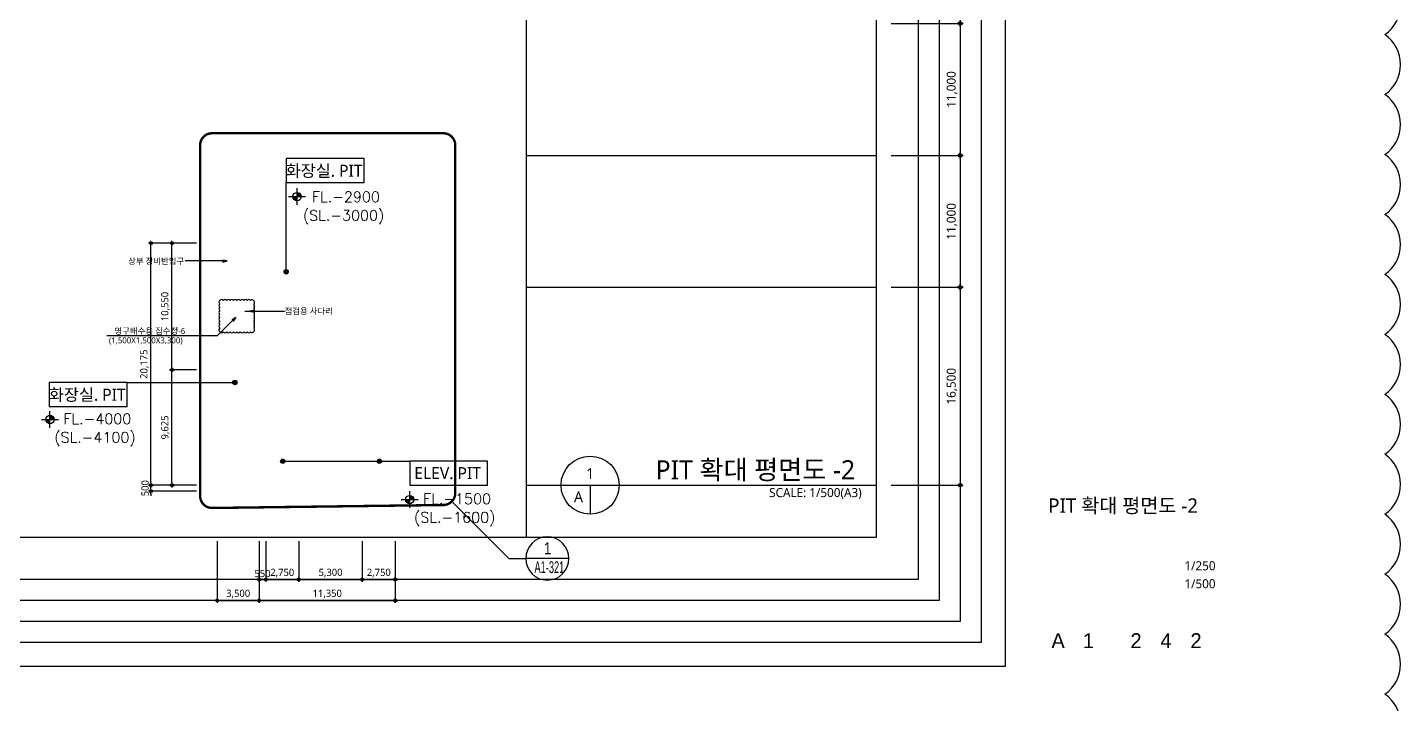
# Model space of a CAD drawing. Header units: millimetres. Extents: x 45782458 to 46215946, y 191740 to 1509539.
# Drawn here: x 46101449 to 46215946, y 1340642 to 1397021 of the extents above; entities that cross this region are included whole.
import ezdxf
from ezdxf.enums import TextEntityAlignment as Align

# ---------------------------------------------------------------- set-up
doc = ezdxf.new("R2010")
doc.units = ezdxf.units.MM
doc.header["$LTSCALE"] = 1000
doc.header["$MEASUREMENT"] = 0
doc.header["$PDSIZE"] = -10
doc.linetypes.add('SYM$0$DASHDOT', pattern=[1, 0.5, -0.25, 0, -0.25])
doc.layers.get('0').update_dxf_attribs({"linetype": 'CONTINUOUS'})
doc.layers.get('Defpoints').update_dxf_attribs({"color": 171, "linetype": 'CONTINUOUS'})
for name, color, linetype in [('cen', 14, 'CONTINUOUS'), ('DIM', 7, 'CONTINUOUS'), ('LED', 7, 'CONTINUOUS'), ('NDIM', 7, 'CONTINUOUS'), ('SYM', 7, 'CONTINUOUS'), ('SYMBOL', 7, 'CONTINUOUS'), ('TEXT', 3, 'CONTINUOUS'), ('TEXT(MIN)', 7, 'CONTINUOUS'), ('TEXT(실명)', 3, 'CONTINUOUS'), ('TEXT-TITLE', 6, 'CONTINUOUS'), ('TEXT-기입', 6, 'CONTINUOUS'), ('TITLE', 7, 'CONTINUOUS'), ('구간정리', 6, 'CONTINUOUS'), ('구간정리-TEXT', 3, 'CONTINUOUS')]:
    doc.layers.add(name, color=color, linetype=linetype)
doc.layers.add('CHECK', color=30, linetype='CONTINUOUS', plot=False)
doc.styles.add('CGS', font='cgse', dxfattribs={"bigfont": 'cgs'})
doc.styles.add('SIM', font='simplex.shx')
doc.styles.add('SYM$0$ARIAL', font='arial.ttf')
doc.styles.add('SYM$0$돋움', font='', dxfattribs={"width": 0.9})
doc.styles.add('TE', font='malgun_0.ttf')
doc.styles.add('나눔바른고딕', font='NanumBarunGothic.ttf')
doc.styles.get('SYM$0$돋움').set_extended_font_data('Dotum')
doc.dimstyles.new('BA', dxfattribs={"dimscale": 500, "dimtxt": 3, "dimasz": 1, "dimexe": 1, "dimexo": 5, "dimgap": 0.9, "dimtad": 1, "dimdec": 0, "dimdsep": 46, "dimlunit": 6, "dimtxsty": 'TE', "dimblk": 'DDD', "dimcen": 2.5, "dimclrd": 256, "dimclre": 256, "dimclrt": 3, "dimazin": 2, "dimtfac": 1, "dimtdec": 0, "dimtix": 1, "dimtmove": 2, "dimatfit": 3, "dimldrblk": 'DDD', "dimfxl": 1, "dimtolj": 1, "dimtzin": 0, "dimarcsym": 2})

# ---------------------------------------------------------------- blocks, each defined once
blk = doc.blocks.new('A$C31C7260E')
at = {"layer": 'TITLE'}
for points in [[(0, 0), (0, 4000), (13000, 4000), (13000, 0)], [(13000, 0), (0, 0)]]:
    blk.add_lwpolyline(points, dxfattribs=at)
blk = doc.blocks.new('level')
at = {"layer": 'SYMBOL'}
for p, q in [((-4320, 0), (4320, 0)), ((0, 4320), (0, -4320))]:
    blk.add_line(p, q, dxfattribs=at)
blk.add_circle((0, 0), 2160, dxfattribs=at)
for points in [[(-2160, 0), (0, 2160), (-2127, 381), (-376, 2126)], [(-2127, 381), (-376, 2126), (-2030, 748), (-738, 2029)], [(-2030, 748), (-738, 2029), (-1859, 1104), (-1089, 1863)], [(-1859, 1104), (-1089, 1863), (-1659, 1388), (-1386, 1658)], [(0, -2160), (2160, 0), (381, -2127), (2126, -376)], [(381, -2127), (2126, -376), (748, -2030), (2029, -738)], [(748, -2030), (2029, -738), (1104, -1859), (1863, -1089)], [(1104, -1859), (1863, -1089), (1388, -1659), (1658, -1386)]]:
    blk.add_solid(points, dxfattribs=at)
at = {"layer": 'SYMBOL', "linetype": 'Continuous'}
for points in [[(0, 2160), (-2160, 0), (0, 0)], [(2160, 0), (0, 0), (0, -2160)]]:
    blk.add_solid(points, dxfattribs=at)
blk = doc.blocks.new('DDD')
at = {"layer": 'DIM', "color": 0}
for p, q in [((-1, 0), (1, 0)), ((0, -1), (0, 1))]:
    blk.add_line(p, q, dxfattribs=at)
for radius in [0.6, 0.3]:
    blk.add_circle((0, 0), radius, dxfattribs=at)
blk = doc.blocks.new('*D1016')
at = {"layer": 'Defpoints', "color": 0, "ltscale": 0.4, "transparency": 16777216}
for p in [(46120772, 1354490), (46132122, 1354490), (46132122, 1349240)]:
    blk.add_point(p, dxfattribs=at)
at = {"layer": 'NDIM', "lineweight": -2, "ltscale": 0.4, "transparency": 16777216}
for p, q in [((46120772, 1354190), (46120772, 1349040)), ((46132122, 1354190), (46132122, 1349040)), ((46120972, 1349240), (46131922, 1349240))]:
    blk.add_line(p, q, dxfattribs=at)
at = {"layer": 'NDIM', "lineweight": -2, "ltscale": 0.4, "transparency": 16777216, "xscale": 200, "yscale": 200, "zscale": 200, "rotation": 180}
blk.add_blockref('DDD', (46120772, 1349240), dxfattribs=at)
at = {"layer": 'NDIM', "lineweight": -2, "ltscale": 0.4, "transparency": 16777216, "xscale": 200, "yscale": 200, "zscale": 200}
blk.add_blockref('DDD', (46132122, 1349240), dxfattribs=at)
at = {"layer": 'NDIM', "color": 3, "ltscale": 0.4, "transparency": 16777216, "insert": (46126447, 1349782), "char_height": 600, "attachment_point": 5, "style": 'TE'}
blk.add_mtext('\\A1;11,350', dxfattribs=at)
blk = doc.blocks.new('*D1017')
at = {"layer": 'Defpoints', "color": 0, "ltscale": 0.4, "transparency": 16777216}
for p in [(46117272, 1354490), (46120772, 1354490), (46120772, 1349240)]:
    blk.add_point(p, dxfattribs=at)
at = {"layer": 'NDIM', "lineweight": -2, "ltscale": 0.4, "transparency": 16777216}
for p, q in [((46117272, 1354190), (46117272, 1349040)), ((46120772, 1354190), (46120772, 1349040)), ((46117472, 1349240), (46120572, 1349240))]:
    blk.add_line(p, q, dxfattribs=at)
at = {"layer": 'NDIM', "lineweight": -2, "ltscale": 0.4, "transparency": 16777216, "xscale": 200, "yscale": 200, "zscale": 200, "rotation": 180}
blk.add_blockref('DDD', (46117272, 1349240), dxfattribs=at)
at = {"layer": 'NDIM', "lineweight": -2, "ltscale": 0.4, "transparency": 16777216, "xscale": 200, "yscale": 200, "zscale": 200}
blk.add_blockref('DDD', (46120772, 1349240), dxfattribs=at)
at = {"layer": 'NDIM', "color": 3, "ltscale": 0.4, "transparency": 16777216, "insert": (46119022, 1349780), "char_height": 600, "attachment_point": 5, "style": 'TE'}
blk.add_mtext('\\A1;3,500', dxfattribs=at)
blk = doc.blocks.new('*D1014')
at = {"layer": 'Defpoints', "color": 0, "ltscale": 0.4, "transparency": 16777216}
for p in [(46111747, 1358851), (46115847, 1358851), (46115847, 1358351)]:
    blk.add_point(p, dxfattribs=at)
at = {"layer": 'NDIM', "lineweight": -2, "ltscale": 0.4, "transparency": 16777216}
for p, q in [((46111747, 1359051), (46111747, 1359251)), ((46115547, 1358851), (46111547, 1358851)), ((46115547, 1358351), (46111547, 1358351)), ((46111747, 1358351), (46111747, 1358851)), ((46111747, 1358151), (46111747, 1357951))]:
    blk.add_line(p, q, dxfattribs=at)
at = {"layer": 'NDIM', "lineweight": -2, "ltscale": 0.4, "transparency": 16777216, "xscale": 200, "yscale": 200, "zscale": 200}
for p, rotation in [((46111747, 1358851), 270), ((46111747, 1358351), 90)]:
    blk.add_blockref('DDD', p, dxfattribs=dict(at, rotation=rotation))
at = {"layer": 'NDIM', "color": 3, "ltscale": 0.4, "transparency": 16777216, "insert": (46111257, 1358601), "char_height": 600, "attachment_point": 5, "rotation": 90, "style": 'TE'}
blk.add_mtext('\\A1;500', dxfattribs=at)
blk = doc.blocks.new('*D1015')
at = {"layer": 'Defpoints', "color": 0, "ltscale": 0.4, "transparency": 16777216}
for p in [(46111747, 1379026), (46115847, 1379026), (46115847, 1358851)]:
    blk.add_point(p, dxfattribs=at)
at = {"layer": 'NDIM', "lineweight": -2, "ltscale": 0.4, "transparency": 16777216}
for p, q in [((46115547, 1379026), (46111547, 1379026)), ((46111747, 1359051), (46111747, 1378826)), ((46115547, 1358851), (46111547, 1358851))]:
    blk.add_line(p, q, dxfattribs=at)
at = {"layer": 'NDIM', "lineweight": -2, "ltscale": 0.4, "transparency": 16777216, "xscale": 200, "yscale": 200, "zscale": 200}
for p, rotation in [((46111747, 1379026), 90), ((46111747, 1358851), 270)]:
    blk.add_blockref('DDD', p, dxfattribs=dict(at, rotation=rotation))
at = {"layer": 'NDIM', "color": 3, "ltscale": 0.4, "transparency": 16777216, "insert": (46111205, 1368939), "char_height": 600, "attachment_point": 5, "rotation": 90, "style": 'TE'}
blk.add_mtext('\\A1;20,175', dxfattribs=at)
blk = doc.blocks.new('*D1018')
at = {"layer": 'Defpoints', "color": 0, "ltscale": 0.4, "transparency": 16777216}
for p in [(46129372, 1354490), (46132122, 1354490), (46132122, 1350990)]:
    blk.add_point(p, dxfattribs=at)
at = {"layer": 'NDIM', "lineweight": -2, "ltscale": 0.4, "transparency": 16777216}
for p, q in [((46129372, 1354190), (46129372, 1350790)), ((46132122, 1354190), (46132122, 1350790)), ((46129572, 1350990), (46131922, 1350990))]:
    blk.add_line(p, q, dxfattribs=at)
at = {"layer": 'NDIM', "lineweight": -2, "ltscale": 0.4, "transparency": 16777216, "xscale": 200, "yscale": 200, "zscale": 200, "rotation": 180}
blk.add_blockref('DDD', (46129372, 1350990), dxfattribs=at)
at = {"layer": 'NDIM', "lineweight": -2, "ltscale": 0.4, "transparency": 16777216, "xscale": 200, "yscale": 200, "zscale": 200}
blk.add_blockref('DDD', (46132122, 1350990), dxfattribs=at)
at = {"layer": 'NDIM', "color": 3, "ltscale": 0.4, "transparency": 16777216, "insert": (46130747, 1351530), "char_height": 600, "attachment_point": 5, "style": 'TE'}
blk.add_mtext('\\A1;2,750', dxfattribs=at)
blk = doc.blocks.new('*D1019')
at = {"layer": 'Defpoints', "color": 0, "ltscale": 0.4, "transparency": 16777216}
for p in [(46124072, 1354490), (46129372, 1354490), (46129372, 1350990)]:
    blk.add_point(p, dxfattribs=at)
at = {"layer": 'NDIM', "lineweight": -2, "ltscale": 0.4, "transparency": 16777216}
for p, q in [((46124072, 1354190), (46124072, 1350790)), ((46129372, 1354190), (46129372, 1350790)), ((46124272, 1350990), (46129172, 1350990))]:
    blk.add_line(p, q, dxfattribs=at)
at = {"layer": 'NDIM', "lineweight": -2, "ltscale": 0.4, "transparency": 16777216, "xscale": 200, "yscale": 200, "zscale": 200, "rotation": 180}
blk.add_blockref('DDD', (46124072, 1350990), dxfattribs=at)
at = {"layer": 'NDIM', "lineweight": -2, "ltscale": 0.4, "transparency": 16777216, "xscale": 200, "yscale": 200, "zscale": 200}
blk.add_blockref('DDD', (46129372, 1350990), dxfattribs=at)
at = {"layer": 'NDIM', "color": 3, "ltscale": 0.4, "transparency": 16777216, "insert": (46126722, 1351530), "char_height": 600, "attachment_point": 5, "style": 'TE'}
blk.add_mtext('\\A1;5,300', dxfattribs=at)
blk = doc.blocks.new('*D1020')
at = {"layer": 'Defpoints', "color": 0, "ltscale": 0.4, "transparency": 16777216}
for p in [(46121322, 1354490), (46124072, 1354490), (46124072, 1350990)]:
    blk.add_point(p, dxfattribs=at)
at = {"layer": 'NDIM', "lineweight": -2, "ltscale": 0.4, "transparency": 16777216}
for p, q in [((46121322, 1354190), (46121322, 1350790)), ((46124072, 1354190), (46124072, 1350790)), ((46121522, 1350990), (46123872, 1350990))]:
    blk.add_line(p, q, dxfattribs=at)
at = {"layer": 'NDIM', "lineweight": -2, "ltscale": 0.4, "transparency": 16777216, "xscale": 200, "yscale": 200, "zscale": 200, "rotation": 180}
blk.add_blockref('DDD', (46121322, 1350990), dxfattribs=at)
at = {"layer": 'NDIM', "lineweight": -2, "ltscale": 0.4, "transparency": 16777216, "xscale": 200, "yscale": 200, "zscale": 200}
blk.add_blockref('DDD', (46124072, 1350990), dxfattribs=at)
at = {"layer": 'NDIM', "color": 3, "ltscale": 0.4, "transparency": 16777216, "insert": (46122697, 1351530), "char_height": 600, "attachment_point": 5, "style": 'TE'}
blk.add_mtext('\\A1;2,750', dxfattribs=at)
blk = doc.blocks.new('*D1021')
at = {"layer": 'Defpoints', "color": 0, "ltscale": 0.4, "transparency": 16777216}
for p in [(46120772, 1354490), (46121322, 1354490), (46121322, 1350990)]:
    blk.add_point(p, dxfattribs=at)
at = {"layer": 'NDIM', "lineweight": -2, "ltscale": 0.4, "transparency": 16777216}
for p, q in [((46120772, 1354190), (46120772, 1350790)), ((46121322, 1354190), (46121322, 1350790)), ((46120572, 1350990), (46120372, 1350990)), ((46120772, 1350990), (46121322, 1350990)), ((46121522, 1350990), (46121722, 1350990))]:
    blk.add_line(p, q, dxfattribs=at)
at = {"layer": 'NDIM', "lineweight": -2, "ltscale": 0.4, "transparency": 16777216, "xscale": 200, "yscale": 200, "zscale": 200}
blk.add_blockref('DDD', (46120772, 1350990), dxfattribs=at)
at = {"layer": 'NDIM', "lineweight": -2, "ltscale": 0.4, "transparency": 16777216, "xscale": 200, "yscale": 200, "zscale": 200, "rotation": 180}
blk.add_blockref('DDD', (46121322, 1350990), dxfattribs=at)
at = {"layer": 'NDIM', "color": 3, "ltscale": 0.4, "transparency": 16777216, "insert": (46121047, 1351480), "char_height": 600, "attachment_point": 5, "style": 'TE'}
blk.add_mtext('\\A1;550', dxfattribs=at)
blk = doc.blocks.new('*D1022')
at = {"layer": 'Defpoints', "color": 0, "ltscale": 0.4, "transparency": 16777216}
for p in [(46113497, 1368476), (46115847, 1368476), (46115847, 1358851)]:
    blk.add_point(p, dxfattribs=at)
at = {"layer": 'NDIM', "lineweight": -2, "ltscale": 0.4, "transparency": 16777216}
for p, q in [((46115547, 1368476), (46113297, 1368476)), ((46113497, 1359051), (46113497, 1368276)), ((46115547, 1358851), (46113297, 1358851))]:
    blk.add_line(p, q, dxfattribs=at)
at = {"layer": 'NDIM', "lineweight": -2, "ltscale": 0.4, "transparency": 16777216, "xscale": 200, "yscale": 200, "zscale": 200}
for p, rotation in [((46113497, 1368476), 90), ((46113497, 1358851), 270)]:
    blk.add_blockref('DDD', p, dxfattribs=dict(at, rotation=rotation))
at = {"layer": 'NDIM', "color": 3, "ltscale": 0.4, "transparency": 16777216, "insert": (46112957, 1363664), "char_height": 600, "attachment_point": 5, "rotation": 90, "style": 'TE'}
blk.add_mtext('\\A1;9,625', dxfattribs=at)
blk = doc.blocks.new('*D1023')
at = {"layer": 'Defpoints', "color": 0, "ltscale": 0.4, "transparency": 16777216}
for p in [(46113497, 1379026), (46115847, 1379026), (46115847, 1368476)]:
    blk.add_point(p, dxfattribs=at)
at = {"layer": 'NDIM', "lineweight": -2, "ltscale": 0.4, "transparency": 16777216}
for p, q in [((46115547, 1379026), (46113297, 1379026)), ((46113497, 1368676), (46113497, 1378826)), ((46115547, 1368476), (46113297, 1368476))]:
    blk.add_line(p, q, dxfattribs=at)
at = {"layer": 'NDIM', "lineweight": -2, "ltscale": 0.4, "transparency": 16777216, "xscale": 200, "yscale": 200, "zscale": 200}
for p, rotation in [((46113497, 1379026), 90), ((46113497, 1368476), 270)]:
    blk.add_blockref('DDD', p, dxfattribs=dict(at, rotation=rotation))
at = {"layer": 'NDIM', "color": 3, "ltscale": 0.4, "transparency": 16777216, "insert": (46112955, 1373751), "char_height": 600, "attachment_point": 5, "rotation": 90, "style": 'TE'}
blk.add_mtext('\\A1;10,550', dxfattribs=at)
blk = doc.blocks.new('SYM$0$det-tar-wi')
at = {"layer": '구간정리', "ltscale": 0.2}
blk.add_line((0, 0), (11, 0), dxfattribs=at)
blk.add_circle((5.5, 0), 5.5, dxfattribs=at)
at = {"layer": '구간정리-TEXT', "color": 3, "style": 'SYM$0$ARIAL'}
blk.add_attdef('2', text='', height=3, dxfattribs=at).set_placement((5.5, 2.58), align=Align.MIDDLE_CENTER)
at = {"layer": '구간정리-TEXT', "color": 3, "style": 'SYM$0$ARIAL', "width": 0.6}
blk.add_attdef('A1.00', text='', height=3, dxfattribs=at).set_placement((5.57, -2.22), align=Align.MIDDLE_CENTER)
blk = doc.blocks.new('*D1332')
at = {"layer": 'Defpoints', "color": 0, "ltscale": 0.4, "transparency": 16777216}
for p in [(46172222, 1375351), (46172222, 1358851), (46179222, 1358851)]:
    blk.add_point(p, dxfattribs=at)
at = {"layer": 'NDIM', "lineweight": -2, "ltscale": 0.4, "transparency": 16777216}
for p, q in [((46173472, 1375351), (46179472, 1375351)), ((46179222, 1375101), (46179222, 1359101)), ((46173472, 1358851), (46179472, 1358851))]:
    blk.add_line(p, q, dxfattribs=at)
at = {"layer": 'NDIM', "lineweight": -2, "ltscale": 0.4, "transparency": 16777216, "xscale": 250, "yscale": 250, "zscale": 250}
for p, rotation in [((46179222, 1375351), 90), ((46179222, 1358851), 270)]:
    blk.add_blockref('DDD', p, dxfattribs=dict(at, rotation=rotation))
at = {"layer": 'NDIM', "color": 3, "ltscale": 0.4, "transparency": 16777216, "insert": (46178545, 1367101), "char_height": 750, "attachment_point": 5, "rotation": 90, "style": 'TE'}
blk.add_mtext('\\A1;16,500', dxfattribs=at)
blk = doc.blocks.new('*D1333')
at = {"layer": 'Defpoints', "color": 0, "ltscale": 0.4, "transparency": 16777216}
for p in [(46172222, 1386351), (46172222, 1375351), (46179222, 1375351)]:
    blk.add_point(p, dxfattribs=at)
at = {"layer": 'NDIM', "lineweight": -2, "ltscale": 0.4, "transparency": 16777216}
for p, q in [((46173472, 1386351), (46179472, 1386351)), ((46179222, 1386101), (46179222, 1375601)), ((46173472, 1375351), (46179472, 1375351))]:
    blk.add_line(p, q, dxfattribs=at)
at = {"layer": 'NDIM', "lineweight": -2, "ltscale": 0.4, "transparency": 16777216, "xscale": 250, "yscale": 250, "zscale": 250}
for p, rotation in [((46179222, 1386351), 90), ((46179222, 1375351), 270)]:
    blk.add_blockref('DDD', p, dxfattribs=dict(at, rotation=rotation))
at = {"layer": 'NDIM', "color": 3, "ltscale": 0.4, "transparency": 16777216, "insert": (46178545, 1380851), "char_height": 750, "attachment_point": 5, "rotation": 90, "style": 'TE'}
blk.add_mtext('\\A1;11,000', dxfattribs=at)
blk = doc.blocks.new('*D1334')
at = {"layer": 'Defpoints', "color": 0, "ltscale": 0.4, "transparency": 16777216}
for p in [(46172222, 1397351), (46172222, 1386351), (46179222, 1386351)]:
    blk.add_point(p, dxfattribs=at)
at = {"layer": 'NDIM', "lineweight": -2, "ltscale": 0.4, "transparency": 16777216}
for p, q in [((46173472, 1397351), (46179472, 1397351)), ((46179222, 1397101), (46179222, 1386601)), ((46173472, 1386351), (46179472, 1386351))]:
    blk.add_line(p, q, dxfattribs=at)
at = {"layer": 'NDIM', "lineweight": -2, "ltscale": 0.4, "transparency": 16777216, "xscale": 250, "yscale": 250, "zscale": 250}
for p, rotation in [((46179222, 1397351), 90), ((46179222, 1386351), 270)]:
    blk.add_blockref('DDD', p, dxfattribs=dict(at, rotation=rotation))
at = {"layer": 'NDIM', "color": 3, "ltscale": 0.4, "transparency": 16777216, "insert": (46178545, 1391851), "char_height": 750, "attachment_point": 5, "rotation": 90, "style": 'TE'}
blk.add_mtext('\\A1;11,000', dxfattribs=at)

msp = doc.modelspace()

# ---------------------------------------------------------------- hatches: boundary and pattern name
at = {"ltscale": 10000}
h = msp.add_hatch(dxfattribs=at)
h.set_pattern_fill('ANSI31', color=256, scale=0.5)
h.set_pattern_definition([(45, (24634151.593675, 675433.93461), (-0.04419417382416, 0.04419417382416), [])])
h.paths.add_polyline_path([(46118097.3, 1377551.3), (46117735.9, 1377627.6), (46117735.9, 1377459.1)])
h = msp.add_hatch(dxfattribs=at)
h.set_pattern_fill('ANSI31', color=256, scale=0.5, angle=-45)
h.set_pattern_definition([(360, (30430842.258485, 16067751.17628), (1e-17, 0.0625), [])])
h.paths.add_polyline_path([(46118831.4, 1372852.9), (46118629.7, 1372543.4), (46118510.6, 1372662.6)])
h = msp.add_hatch(dxfattribs=at)
h.set_pattern_fill('ANSI31', color=256, scale=0.5)
h.set_pattern_definition([(44.99999999943, (24636060.59366, 671130.11386), (-0.04419417382372, 0.0441941738246), [])])
h.paths.add_polyline_path([(46120006.3, 1373351.3), (46120367.7, 1373275.1), (46120367.7, 1373443.6)])
at = {"layer": 'LED'}
h = msp.add_hatch(color=256, dxfattribs=at)
h.dxf.hatch_style = 1
edge = h.paths.add_edge_path()
edge.add_arc((46123022.3, 1376645.7), 180, 90, 450)
h = msp.add_hatch(color=256, dxfattribs=at)
h.dxf.hatch_style = 1
edge = h.paths.add_edge_path()
edge.add_arc((46118748.1, 1367412.1), 180, -90, 270)
h = msp.add_hatch(color=256, dxfattribs=at)
h.dxf.hatch_style = 1
edge = h.paths.add_edge_path()
edge.add_arc((46122735, 1360851.3), 180, 0, 360)
h = msp.add_hatch(color=256, dxfattribs=at)
h.dxf.hatch_style = 1
edge = h.paths.add_edge_path()
edge.add_arc((46130798.7, 1360851.3), 180, 0, 360)

# ---------------------------------------------------------------- linework, layer by layer
at = {"ltscale": 10000}
msp.add_line((46109772.3, 1367412.1), (46118748.1, 1367412.1), dxfattribs=at)
for points in [[(46118097.3, 1377551.3), (46114610.6, 1377551.3)], [(46118097.3, 1377551.3), (46117735.9, 1377627.6), (46117735.9, 1377459.1), (46118097.3, 1377551.3)], [(46118831.4, 1372852.9), (46117279.8, 1371301.3), (46108078.5, 1371301.3)], [(46118831.4, 1372852.9), (46118629.7, 1372543.4), (46118510.6, 1372662.6), (46118831.4, 1372852.9)], [(46120006.3, 1373351.3), (46120367.7, 1373275.1), (46120367.7, 1373443.6), (46120006.3, 1373351.3)], [(46120006.3, 1373351.3), (46122888.2, 1373351.3)]]:
    msp.add_lwpolyline(points, dxfattribs=at)
at = {"layer": 'cen', "ltscale": 10000}
for p, q in [((46143042.2, 1386351.3), (46172222.3, 1386351.3)), ((46143042.2, 1375351.3), (46172222.3, 1375351.3)), ((46119562.5, 1373351.3), (46120814.8, 1373351.3)), ((46143042.2, 1358851.3), (46172222.3, 1358851.3))]:
    msp.add_line(p, q, dxfattribs=at)
at = {"layer": 'CHECK'}
msp.add_lwpolyline([(46214644.5, 1336426.7, 0.52056705), (46214644.5, 1341426.7, 0.52056705), (46214644.5, 1346426.7, 0.52056705), (46214644.5, 1351426.7, 0.52056705), (46214644.5, 1356426.7, 0.52056705), (46214644.5, 1361426.7, 0.52056705), (46214644.5, 1366426.7, 0.52056705), (46214644.5, 1371426.7, 0.52056705), (46214644.5, 1376426.7, 0.52056705), (46214644.5, 1381426.7, 0.52056705), (46214644.5, 1386426.7, 0.52056705), (46214644.5, 1391426.7, 0.52056705), (46214644.5, 1396426.7, 0.52056705), (46214644.5, 1401426.7, 0.52056705)], format="xyb", dxfattribs=at)
msp.add_lwpolyline([(46117493.7, 1371632.9, 0.52056705), (46117778.9, 1371627.3, 0.52056705), (46118062.2, 1371626.2, 0.52056705), (46118346.3, 1371629.9, 0.52056705), (46118632.3, 1371629.4, 0.52056705), (46118916.2, 1371626.1, 0.52056705), (46119199.6, 1371627.6, 0.52056705), (46119485, 1371632.4, 0.52056705), (46119770, 1371627.1, 0.52056705), (46120053.3, 1371626.3, 0.52056705), (46120316.6, 1371661.4, 0.52056705), (46120313.4, 1371947.2, 0.52056705), (46120318.1, 1372231.8, 0.52056705), (46120318.2, 1372515, 0.52056705), (46120313.6, 1372799.5, 0.52056705), (46120316.5, 1373085.4, 0.52056705), (46120318.8, 1373368.9, 0.52056705), (46120316.2, 1373652.5, 0.52056705), (46120313.9, 1373938.4, 0.52056705), (46120318.3, 1374222.8, 0.52056705), (46120054.7, 1374260.8, 0.52056705), (46119771.2, 1374258.4, 0.52056705), (46119485.3, 1374255.8, 0.52056705), (46119200.8, 1374260.3, 0.52056705), (46118917.6, 1374260.1, 0.52056705), (46118632.9, 1374255.3, 0.52056705), (46118347.2, 1374258.7, 0.52056705), (46118063.7, 1374260.8, 0.52056705), (46117780, 1374258, 0.52056705), (46117494.4, 1374253.4, 0.52056705), (46117487.6, 1373968.3, 0.52056705), (46117487.2, 1373685, 0.52056705), (46117491.5, 1373400.7, 0.52056705), (46117489.5, 1373114.7, 0.52056705), (46117486.8, 1372831.1, 0.52056705), (46117489, 1372547.6, 0.52056705), (46117492.2, 1372261.8, 0.52056705), (46117487.5, 1371977.2, 0.52056705)], format="xyb", close=True, dxfattribs=at)
at = {"layer": 'Defpoints'}
for points in [[(46182972.3, 1343740.2), (46006272.3, 1343740.2), (46006272.3, 1481440.2), (46182972.3, 1481440.2)], [(46180972.3, 1345740.2), (46010022.3, 1345740.2), (46010022.3, 1479440.2), (46180972.3, 1479440.2)], [(46179222.3, 1347490.2), (46011772.3, 1347490.2), (46011772.3, 1477690.2), (46179222.3, 1477690.2)], [(46177472.3, 1349240.2), (46013522.3, 1349240.2), (46013522.3, 1475940.2), (46177472.3, 1475940.2)], [(46175722.3, 1350990.2), (46015272.3, 1350990.2), (46015272.3, 1474190.2), (46175722.3, 1474190.2)], [(46143042.2, 1354490.2), (46018772.3, 1354490.2), (46018772.3, 1470690.2), (46143042.2, 1470690.2)], [(46172222.3, 1354490.2), (46018772.3, 1354490.2), (46018772.3, 1470690.2), (46172222.3, 1470690.2)]]:
    msp.add_lwpolyline(points, close=True, dxfattribs=at)
at = {"layer": 'LED'}
for points in [[(46123022.3, 1376645.7), (46123022.3, 1384089.2)], [(46122735, 1360851.3), (46133322.3, 1360851.3)]]:
    msp.add_lwpolyline(points, dxfattribs=at)
for centre in [(46123022.3, 1376645.7), (46118748.1, 1367412.1), (46122735, 1360851.3), (46130798.7, 1360851.3)]:
    msp.add_circle(centre, 180, dxfattribs=at)
at = {"layer": 'SYM'}
for p, q in [((46145944.3, 1358851.3), (46172222.3, 1358851.3)), ((46148368.5, 1358851.3), (46148368.5, 1356427.1))]:
    msp.add_line(p, q, dxfattribs=at)
msp.add_circle((46148368.5, 1358851.3), 2424.2, dxfattribs=at)
at = {"layer": '구간정리', "linetype": 'SYM$0$DASHDOT', "ltscale": 2, "const_width": 200}
msp.add_lwpolyline([(46136122.3, 1388201.3), (46116847.3, 1388201.3, 0.41421356), (46115847.3, 1387201.3), (46115847.3, 1357951.3, 0.41795539), (46116860.1, 1356951.4), (46136135.1, 1357197.4, 0.41048161), (46137122.3, 1358197.3), (46137122.3, 1387201.3, 0.41421356)], format="xyb", close=True, dxfattribs=at)
at = {"layer": '구간정리', "ltscale": 0.2}
msp.add_lwpolyline([(46136833.9, 1357494.7), (46141588.5, 1352740.2), (46142997.1, 1352740.2)], dxfattribs=at)

# ---------------------------------------------------------------- block references
at = {"xscale": -0.5, "yscale": 0.5, "zscale": 0.5}
for p in [(46129522.3, 1384089.2), (46109772.3, 1365412.1), (46139822.3, 1358851.3)]:
    msp.add_blockref('A$C31C7260E', p, dxfattribs=at)
at = {"layer": 'SYMBOL', "xscale": 0.1620208333521951, "yscale": 0.1620208333521951, "zscale": 0.1620208333521951, "rotation": 90}
for p in [(46123929, 1382920.2), (46103326, 1364330.5), (46133322.3, 1357651.3)]:
    msp.add_blockref('level', p, dxfattribs=at)
at = {"layer": '구간정리'}
ref = msp.add_blockref('SYM$0$det-tar-wi', (46146597.1, 1352740.2), dxfattribs=dict(at, xscale=-327.2727272727273, yscale=327.2727272727273, zscale=327.2727272727273))
ref.add_attrib('A1.00', 'A1-321', dxfattribs={"layer": '구간정리-TEXT', "color": 3, "height": 981.82, "style": 'SYM$0$돋움', "width": 0.6}).set_placement((46144971.7, 1352012.5), align=Align.MIDDLE_CENTER)
ref.add_attrib('2', '1', dxfattribs={"layer": '구간정리-TEXT', "color": 3, "height": 981.8, "style": 'SYM$0$돋움', "width": 0.9}).set_placement((46144824.7, 1353585.6), align=Align.MIDDLE_CENTER)

# ---------------------------------------------------------------- texts
at = {"layer": 'SYMBOL', "color": 3, "style": 'SIM'}
for s, p in [('FL.-2900', (46130836.7, 1382454.7)), ('(SL.-3000)', (46131205.2, 1380909.9)), ('FL.-4000', (46110108.3, 1363952.7)), ('(SL.-4100)', (46110476.7, 1362408)), ('FL.-1500', (46140104.6, 1357273.5)), ('(SL.-1600)', (46140473.1, 1355728.8))]:
    msp.add_text(s, height=875, dxfattribs=at).set_placement(p, align=Align.RIGHT)
at = {"layer": 'TEXT', "style": '나눔바른고딕'}
for s, p in [('1', (46148368.5, 1359821)), ('A', (46147398.8, 1357881.6)), ('A', (46147398.8, 1357881.6))]:
    msp.add_text(s, height=900, dxfattribs=at).set_placement(p, align=Align.MIDDLE)
msp.add_text('PIT 확대 평면도 -2', height=1600, dxfattribs=at).set_placement((46153819.3, 1359336.2))
msp.add_text('SCALE: 1/500(A3)', height=750, dxfattribs=at).set_placement((46171013.6, 1358608.9), align=Align.TOP_RIGHT)
at = {"layer": 'TEXT(MIN)', "style": '나눔바른고딕'}
msp.add_text('상부 장비반입구', height=500, dxfattribs=at).set_placement((46109846.7, 1377528.8), align=Align.MIDDLE_LEFT)
msp.add_text('점검용 사다리', height=500, dxfattribs=at).set_placement((46126919.7, 1373367), align=Align.MIDDLE_RIGHT)
for s, p in [('영구배수용 집수정-6', (46108700.3, 1371455.3, 0)), ('(1,500X1,500X3,300)', (46108243.5, 1370680.1, 0))]:
    msp.add_text(s, height=500, dxfattribs=at).set_placement(p)
at = {"layer": 'TEXT(실명)', "style": '나눔바른고딕'}
for s, p in [('화장실. PIT', (46126184.6, 1385083.3)), ('화장실. PIT', (46106434.6, 1366406.2)), ('ELEV. PIT', (46136484.6, 1359845.5))]:
    msp.add_text(s, height=1000, dxfattribs=at).set_placement(p, align=Align.MIDDLE)
at = {"layer": 'TEXT-TITLE', "style": '나눔바른고딕'}
msp.add_text('PIT 확대 평면도 -2', height=1200, dxfattribs=at).set_placement((46192814.3, 1356548), align=Align.CENTER)
at = {"layer": 'TEXT-기입', "style": '나눔바른고딕'}
for s, p in [('1/250', (46197923.2, 1351534.9)), ('1/500', (46197923.2, 1350034.9))]:
    msp.add_text(s, height=750, dxfattribs=at).set_placement(p, align=Align.BOTTOM_LEFT)
at = {"layer": 'TEXT-기입', "style": 'CGS'}
for s, p in [('A', (46187391.7, 1345884.9)), ('1', (46189923.1, 1345884.9)), ('2', (46193891.7, 1345884.9)), ('4', (46196391.7, 1345884.9)), ('2', (46198891.7, 1345884.9))]:
    msp.add_text(s, height=1250, dxfattribs=at).set_placement(p, align=Align.MIDDLE_CENTER)

# ---------------------------------------------------------------- dimensions: what is measured, and where the dimension line sits
at = {"layer": 'NDIM', "ltscale": 0.4}
for base, p1, p2, angle, override, picture, middle in [((46179222.3, 1386351.3), (46172222.3, 1397351.3), (46172222.3, 1386351.3), 270, {"dimscale": 250}, '*D1334', (46178544.9, 1391851.3)), ((46179222.3, 1375351.3), (46172222.3, 1386351.3), (46172222.3, 1375351.3), 270, {"dimscale": 250}, '*D1333', (46178544.9, 1380851.3)), ((46111747.3, 1379026.3), (46115847.3, 1358851.3), (46115847.3, 1379026.3), 90, {"dimscale": 200, "dimexo": 1.5}, '*D1015', (46111205.4, 1368938.8)), ((46113497.3, 1379026.3), (46115847.3, 1368476.3), (46115847.3, 1379026.3), 90, {"dimscale": 200, "dimexo": 1.5}, '*D1023', (46112955.4, 1373751.3)), ((46179222.3, 1358851.3), (46172222.3, 1375351.3), (46172222.3, 1358851.3), 270, {"dimscale": 250}, '*D1332', (46178544.9, 1367101.3)), ((46113497.3, 1368476.3), (46115847.3, 1358851.3), (46115847.3, 1368476.3), 90, {"dimscale": 200, "dimexo": 1.5}, '*D1022', (46112957, 1363663.8)), ((46111747.3, 1358851.3), (46115847.3, 1358351.3), (46115847.3, 1358851.3), 90, {"dimscale": 200, "dimexo": 1.5}, '*D1014', (46111257.3, 1358601.3))]:
    dim = msp.add_linear_dim(base=base, p1=p1, p2=p2, angle=angle, dimstyle='BA', override=override, dxfattribs=at)
    dim.commit()
    dim.dimension.update_dxf_attribs({"geometry": picture, "text_midpoint": middle})
for base, p1, p2, picture, middle in [((46120772.3, 1349240.2), (46117272.3, 1354490.2), (46120772.3, 1354490.2), '*D1017', (46119022.3, 1349780.5)), ((46121322.3, 1350990.2), (46120772.3, 1354490.2), (46121322.3, 1354490.2), '*D1021', (46121047.3, 1351480.1)), ((46132122.3, 1349240.2), (46120772.3, 1354490.2), (46132122.3, 1354490.2), '*D1016', (46126447.3, 1349782.1)), ((46124072.3, 1350990.2), (46121322.3, 1354490.2), (46124072.3, 1354490.2), '*D1020', (46122697.3, 1351530.5)), ((46129372.3, 1350990.2), (46124072.3, 1354490.2), (46129372.3, 1354490.2), '*D1019', (46126722.3, 1351530.5)), ((46132122.3, 1350990.2), (46129372.3, 1354490.2), (46132122.3, 1354490.2), '*D1018', (46130747.3, 1351530.5))]:
    dim = msp.add_linear_dim(base=base, p1=p1, p2=p2, dimstyle='BA', override={"dimscale": 200, "dimexo": 1.5}, dxfattribs=at)
    dim.commit()
    dim.dimension.update_dxf_attribs({"geometry": picture, "text_midpoint": middle})

doc.saveas('drawing.dxf')
